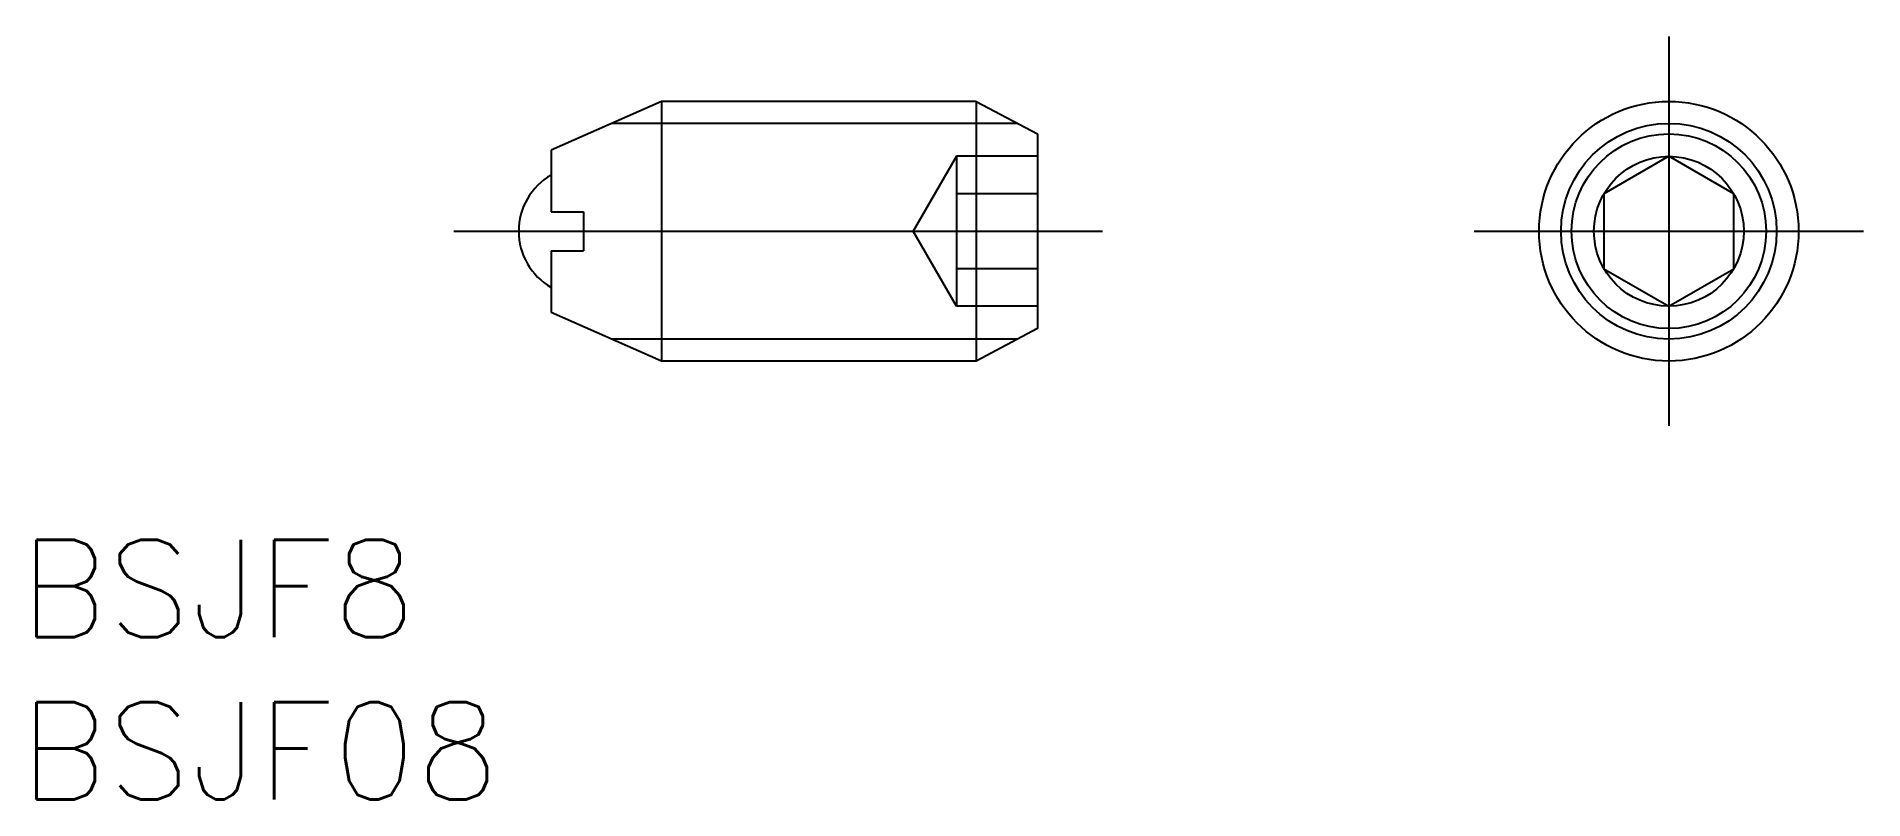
# Model space of a CAD drawing. Extents: x -50.3 to 6, y -17.5 to 6.
import ezdxf

# ---------------------------------------------------------------- set-up
doc = ezdxf.new("R2010")
doc.units = 0
doc.linetypes.add('CENTER', pattern=[50.8, 31.75, -6.35, 6.35, -6.35])
doc.linetypes.add('DASHED', pattern=[19.05, 12.7, -6.35])
doc.layers.get('0').update_dxf_attribs({"linetype": 'CONTINUOUS'})
doc.layers.add('CENTER', color=1, linetype='CENTER')
doc.styles.get("Standard").update_dxf_attribs({"font": 'txt.shx', "height": 3, "bigfont": 'bigfont.shx'})

msp = doc.modelspace()

# ---------------------------------------------------------------- linework, layer by layer
at = {"color": 7, "linetype": 'CONTINUOUS'}
for p, q in [((-31.061, 4), (-34.461, 2.5)), ((-31.061, 4), (-31.061, -4)), ((-21.361, 4), (-31.061, 4)), ((-21.361, 4), (-19.461, 3)), ((-21.361, 4), (-21.361, -4)), ((-19.461, 3), (-19.461, -3)), ((-34.461, 2.5), (-34.461, 0.6)), ((0, 2.309), (-2, 1.155)), ((2, 1.155), (0, 2.309)), ((-2, 1.155), (-2, -1.155)), ((2, -1.155), (2, 1.155)), ((-34.461, 0.6), (-33.461, 0.6)), ((-33.461, 0.6), (-33.461, -0.6)), ((-34.461, -0.6), (-34.461, -2.5)), ((-34.461, -0.6), (-33.461, -0.6)), ((-2, -1.155), (0, -2.309)), ((0, -2.309), (2, -1.155)), ((-31.061, -4), (-34.461, -2.5)), ((-19.461, -3), (-21.361, -4)), ((-21.361, -4), (-31.061, -4))]:
    msp.add_line(p, q, dxfattribs=at)
at = {"color": 3, "linetype": 'CONTINUOUS'}
for p, q in [((-20.076, 3.323), (-32.595, 3.323)), ((-20.076, -3.324), (-32.595, -3.324))]:
    msp.add_line(p, q, dxfattribs=at)
at = {"color": 3, "linetype": 'DASHED'}
for p, q in [((-21.961, 2.309), (-23.294, 0)), ((-19.461, 2.309), (-21.961, 2.309)), ((-21.961, 2.309), (-21.961, -2.309)), ((-19.461, 1.155), (-21.961, 1.155)), ((-21.961, -2.309), (-23.294, 0)), ((-19.461, -1.155), (-21.961, -1.155)), ((-19.461, -2.309), (-21.961, -2.309))]:
    msp.add_line(p, q, dxfattribs=at)
at = {"color": 7, "linetype": 'CONTINUOUS'}
for radius in [4, 3, 2.309]:
    msp.add_circle((0, 0), radius, dxfattribs=at)
at = {"color": 3, "linetype": 'CONTINUOUS'}
msp.add_circle((0, 0), 3.324, dxfattribs=at)
at = {"color": 7, "linetype": 'CONTINUOUS'}
msp.add_arc((-33.461, 0), 2, 120, 240, dxfattribs=at)
at = {"layer": 'CENTER', "color": 1, "linetype": 'CENTER'}
for p, q in [((0, 6), (0, -6)), ((-37.461, 0), (-17.461, 0)), ((-6, 0), (6, 0))]:
    msp.add_line(p, q, dxfattribs=at)

# ---------------------------------------------------------------- texts
at = {"color": 7, "linetype": 'CONTINUOUS'}
for s, p in [('BSJF8', (-50.84, -12.512)), ('BSJF08', (-50.84, -17.512))]:
    msp.add_text(s, height=3, dxfattribs=at).set_placement(p)

doc.saveas('drawing.dxf')
